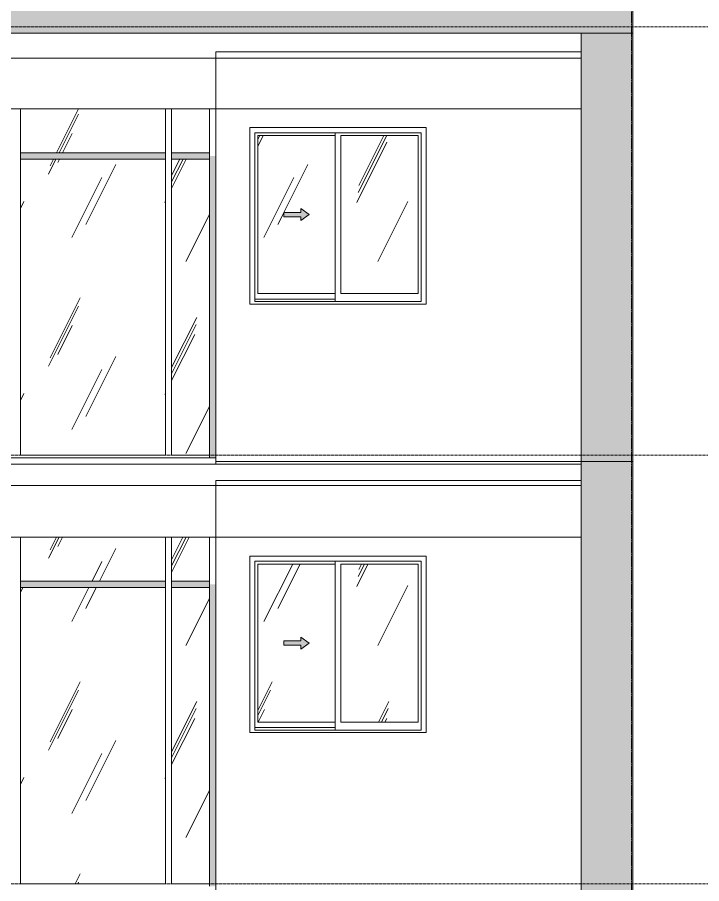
# Model space of a CAD drawing. Header units: millimetres. Extents: x 1240 to 198004, y -7796 to 35300.
# Drawn here: x 174189 to 179620, y 22600 to 29475 of the extents above; entities that cross this region are included whole.
import ezdxf

# ---------------------------------------------------------------- set-up
doc = ezdxf.new("R2010")
doc.units = ezdxf.units.MM
for name, pattern in [('1 NÉT CALL OUT', [6, 3, -3]), ('Centre', [31.75, 6.35, -4.7625, 15.875, -4.7625]), ('Grid Line', [22.225, 12.7, -3.175, 3.175, -3.175])]:
    doc.linetypes.add(name, pattern=pattern)
for name, color, linetype, lineweight in [('0-2', 50, 'Continuous', 5), ('A-DETL-GENF', 92, 'Continuous', 9), ('A-DETL-GENF-2', 92, '1 NÉT CALL OUT', 9), ('A-FLOR', 192, 'Continuous', 9), ('A-FLOR-2', 7, 'Continuous', 9), ('A-FLOR-LEVL-2', 51, 'Centre', 9), ('A-GLAZ', 151, 'Continuous', 9), ('A-GLAZ-3', 7, '1 NÉT CALL OUT', 9), ('A-GLAZ-CURT', 52, 'Continuous', 9), ('A-GLAZ-CWMG', 51, 'Continuous', 9), ('A-WALL', 113, 'Continuous', 9), ('A-WALL-PATT-3', 111, 'Continuous', 5), ('I-WALL', 2, 'Continuous', 9), ('S-BEAM-3', 7, 'Continuous', 9), ('S-GRID-1', 1, 'Grid Line', 9)]:
    doc.layers.add(name, color=color, linetype=linetype, lineweight=lineweight)
pattern_1 = [(63.435, (1790.26, 104.33), (-0.001, 1524.001), [532.463, -2875.304]), (63.435, (266.26, 104.33), (-0.001, 1524.001), [532.463, -2875.304]), (63.435, (2519.8, 398.8), (-0.001, 1524.001), [532.463, -2875.304]), (63.435, (995.8, 398.8), (-0.001, 1524.001), [532.463, -2875.304]), (63.435, (2409.4, 294.83), (-0.001, 1524.001), [532.463, -2875.304]), (63.435, (885.4, 294.83), (-0.001, 1524.001), [532.463, -2875.304]), (63.435, (2296.8, 890.1), (-0.001, 1524.001), [258.8, -3148.965]), (63.435, (772.8, 890.1), (-0.001, 1524.001), [258.8, -3148.965]), (63.435, (2223.2, 797.95), (-0.001, 1524.001), [532.463, -2875.304]), (63.435, (699.2, 797.95), (-0.001, 1524.001), [532.463, -2875.304]), (63.435, (2236.2, 864.1), (-0.001, 1524.001), [532.463, -2875.304]), (63.435, (712.2, 864.1), (-0.001, 1524.001), [532.463, -2875.304]), (63.435, (1621.35, 573.94), (-0.001, 1524.001), [532.463, -2875.304]), (63.435, (97.35, 573.94), (-0.001, 1524.001), [532.463, -2875.304]), (63.435, (1634.34, 651.9), (-0.001, 1524.001), [532.463, -2875.304]), (63.435, (110.34, 651.9), (-0.001, 1524.001), [532.463, -2875.304]), (63.435, (1637.84, 708.1), (-0.001, 1524.001), [532.463, -2875.304]), (63.435, (113.84, 708.1), (-0.001, 1524.001), [532.463, -2875.304])]

# ---------------------------------------------------------------- blocks, each defined once
blk = doc.blocks.new('NCV_TKTC_KET CAU_rvt-2-TKCS_MẶT ĐỨNG NỘI KHU 2')
at = {"layer": 'A-FLOR-2'}
for p, q in [((-17636.9, 29150), (-23335.3, 29150)), ((-23335.3, 25930), (-17636.9, 25930)), ((-17636.9, 25760), (-23335.3, 25760))]:
    blk.add_line(p, q, dxfattribs=at)
at = {"layer": 'S-BEAM-3'}
for p, q in [((-17636.9, 28750), (-23335.3, 28750)), ((-23335.3, 25930), (-17636.9, 25930)), ((-17636.9, 25350), (-23335.3, 25350))]:
    blk.add_line(p, q, dxfattribs=at)
blk = doc.blocks.new('System Panel - Glazed-V497-TKCS_MẶT ĐỨNG NỘI KHU 2')
at = {"layer": 'A-GLAZ-CURT'}
h = blk.add_hatch(dxfattribs=at)
h.set_pattern_fill('FP_43', color=256, style=0, pattern_type=2)
h.set_pattern_definition(pattern_1)
h.paths.add_polyline_path([(-20937.4, 22600), (-20937.4, 24950), (-22087.4, 24950), (-22087.4, 22600), (-20981.6, 22600)])
for p, q in [((-20937.4, 24950), (-22087.4, 24950)), ((-22087.4, 24950), (-22087.4, 22600)), ((-20937.4, 22600), (-20937.4, 24950)), ((-22087.4, 22600), (-20937.4, 22600))]:
    blk.add_line(p, q, dxfattribs=at)
blk = doc.blocks.new('System Panel - Glazed-V498-TKCS_MẶT ĐỨNG NỘI KHU 2')
at = {"layer": 'A-GLAZ-CURT'}
h = blk.add_hatch(dxfattribs=at)
h.set_pattern_fill('FP_43', color=256, style=0, pattern_type=2)
h.set_pattern_definition(pattern_1)
h.paths.add_polyline_path([(-20587.4, 22600), (-20587.4, 24950), (-20887.4, 24950), (-20887.4, 22600)])
for p, q in [((-20587.4, 24950), (-20887.4, 24950)), ((-20887.4, 24950), (-20887.4, 22600)), ((-20587.4, 22600), (-20587.4, 24950)), ((-20887.4, 22600), (-20587.4, 22600))]:
    blk.add_line(p, q, dxfattribs=at)
blk = doc.blocks.new('System Panel - Glazed-V500-TKCS_MẶT ĐỨNG NỘI KHU 2')
at = {"layer": 'A-GLAZ-CURT'}
h = blk.add_hatch(dxfattribs=at)
h.set_pattern_fill('FP_43', color=256, style=0, pattern_type=2)
h.set_pattern_definition(pattern_1)
h.paths.add_polyline_path([(-20981.6, 25000), (-20937.4, 25000), (-20937.4, 25350), (-22087.4, 25350), (-22087.4, 25000)])
for p, q in [((-22087.4, 25350), (-22087.4, 25000)), ((-20937.4, 25000), (-20937.4, 25350)), ((-22087.4, 25000), (-20937.4, 25000))]:
    blk.add_line(p, q, dxfattribs=at)
blk = doc.blocks.new('System Panel - Glazed-V501-TKCS_MẶT ĐỨNG NỘI KHU 2')
at = {"layer": 'A-GLAZ-CURT'}
h = blk.add_hatch(dxfattribs=at)
h.set_pattern_fill('FP_43', color=256, style=0, pattern_type=2)
h.set_pattern_definition(pattern_1)
h.paths.add_polyline_path([(-20587.4, 25000), (-20587.4, 25350), (-20887.4, 25350), (-20887.4, 25000)])
for p, q in [((-20887.4, 25350), (-20887.4, 25000)), ((-20587.4, 25000), (-20587.4, 25350)), ((-20887.4, 25000), (-20587.4, 25000))]:
    blk.add_line(p, q, dxfattribs=at)
blk = doc.blocks.new('Rectangular Mullion - 50 x 100mm-V502-TKCS_MẶT ĐỨNG NỘI KHU 2')
at = {"layer": 'A-GLAZ-CWMG'}
blk.add_hatch(color=256, dxfattribs=at).paths.add_polyline_path([(-20537.4, 22580), (-20537.4, 24975), (-20587.4, 24975), (-20587.4, 22580)])
for p, q in [((-20587.4, 24975), (-20587.4, 24950)), ((-20537.4, 22580), (-20537.4, 24975)), ((-20587.4, 22600), (-20587.4, 22580))]:
    blk.add_line(p, q, dxfattribs=at)
blk = doc.blocks.new('Rectangular Mullion - 50 x 100mm-1286803-TKCS_MẶT ĐỨNG NỘI KHU 2')
at = {"layer": 'A-GLAZ-CWMG'}
blk.add_hatch(color=256, dxfattribs=at).paths.add_polyline_path([(-20981.6, 7950), (-20976.9, 7950), (-20976.9, 8000), (-22126.9, 8000), (-22126.9, 7950)])
for p, q in [((-22126.9, 7950), (-22126.9, 8000)), ((-20976.9, 8000), (-20976.9, 7950))]:
    blk.add_line(p, q, dxfattribs=at)
blk = doc.blocks.new('Rectangular Mullion - 50 x 100mm-4731943-TKCS_MẶT ĐỨNG NỘI KHU 2')
at = {"layer": 'A-GLAZ-CWMG'}
blk.add_hatch(color=256, dxfattribs=at).paths.add_polyline_path([(-20587.4, 24950), (-20587.4, 25000), (-20887.4, 25000), (-20887.4, 24950)])
for p, q in [((-20887.4, 24950), (-20887.4, 25000)), ((-20587.4, 25000), (-20587.4, 24950))]:
    blk.add_line(p, q, dxfattribs=at)
blk = doc.blocks.new('System Panel - Glazed-V511-TKCS_MẶT ĐỨNG NỘI KHU 2')
at = {"layer": 'A-GLAZ-CURT'}
h = blk.add_hatch(dxfattribs=at)
h.set_pattern_fill('FP_43', color=256, style=0, pattern_type=2)
h.set_pattern_definition(pattern_1)
h.paths.add_polyline_path([(-20981.6, 26000), (-20937.4, 26000), (-20937.4, 28350), (-22087.4, 28350), (-22087.4, 26000)])
for p, q in [((-20937.4, 28350), (-22087.4, 28350)), ((-22087.4, 28350), (-22087.4, 26000)), ((-20937.4, 26000), (-20937.4, 28350)), ((-22087.4, 26000), (-20937.4, 26000))]:
    blk.add_line(p, q, dxfattribs=at)
blk = doc.blocks.new('System Panel - Glazed-V512-TKCS_MẶT ĐỨNG NỘI KHU 2')
at = {"layer": 'A-GLAZ-CURT'}
h = blk.add_hatch(dxfattribs=at)
h.set_pattern_fill('FP_43', color=256, style=0, pattern_type=2)
h.set_pattern_definition(pattern_1)
h.paths.add_polyline_path([(-20587.4, 26000), (-20587.4, 28350), (-20887.4, 28350), (-20887.4, 26000)])
for p, q in [((-20587.4, 28350), (-20887.4, 28350)), ((-20887.4, 28350), (-20887.4, 26000)), ((-20587.4, 26000), (-20587.4, 28350)), ((-20887.4, 26000), (-20587.4, 26000))]:
    blk.add_line(p, q, dxfattribs=at)
blk = doc.blocks.new('System Panel - Glazed-V514-TKCS_MẶT ĐỨNG NỘI KHU 2')
at = {"layer": 'A-GLAZ-CURT'}
h = blk.add_hatch(dxfattribs=at)
h.set_pattern_fill('FP_43', color=256, style=0, pattern_type=2)
h.set_pattern_definition(pattern_1)
h.paths.add_polyline_path([(-20981.6, 28400), (-20937.4, 28400), (-20937.4, 28750), (-22087.4, 28750), (-22087.4, 28400)])
for p, q in [((-22087.4, 28750), (-22087.4, 28400)), ((-20937.4, 28400), (-20937.4, 28750)), ((-22087.4, 28400), (-20937.4, 28400))]:
    blk.add_line(p, q, dxfattribs=at)
blk = doc.blocks.new('System Panel - Glazed-V515-TKCS_MẶT ĐỨNG NỘI KHU 2')
at = {"layer": 'A-GLAZ-CURT'}
for p, q in [((-20887.4, 28750), (-20887.4, 28400)), ((-20587.4, 28400), (-20587.4, 28750)), ((-20887.4, 28400), (-20587.4, 28400))]:
    blk.add_line(p, q, dxfattribs=at)
blk = doc.blocks.new('1_FAMILY RVT - W01-WxH 1400x1400xmm-V527-TKCS_MẶT ĐỨNG NỘI KHU 2')
at = {"layer": 'A-DETL-GENF-2'}
blk.add_hatch(color=256, dxfattribs=at).paths.add_polyline_path([(-19862.4, 24462.1), (-19794.7, 24509.5), (-19862.4, 24557), (-19862.4, 24526.5), (-19997.9, 24526.5), (-19997.9, 24492.6), (-19862.4, 24492.6)])
at = {"layer": 'A-GLAZ'}
h = blk.add_hatch(dxfattribs=at)
h.set_pattern_fill('FP_43', color=256, style=0, pattern_type=2)
h.set_pattern_definition(pattern_1)
h.paths.add_polyline_path([(-19589.2, 23882.6), (-19589.2, 25136.5), (-20203.4, 25136.5), (-20203.4, 23882.6), (-19702, 23882.6)])
h.paths.add_polyline_path([(-19862.4, 24462.1), (-19862.4, 24492.6), (-19997.9, 24492.6), (-19997.9, 24526.5), (-19862.4, 24526.5), (-19862.4, 24557), (-19794.7, 24509.5), (-19818.9, 24492.6)])
h = blk.add_hatch(dxfattribs=at)
h.set_pattern_fill('FP_43', color=256, style=0, pattern_type=2)
h.set_pattern_definition(pattern_1)
h.paths.add_polyline_path([(-19544.7, 23882.6), (-18930.4, 23882.6), (-18930.4, 25136.5), (-19544.7, 25136.5), (-19544.7, 24760.1)])
at = {"layer": 'A-DETL-GENF'}
for p, q in [((-19862.4, 24557), (-19862.4, 24526.5)), ((-19794.7, 24509.5), (-19862.4, 24557)), ((-19794.7, 24509.5), (-19862.4, 24557)), ((-19862.4, 24557), (-19862.4, 24526.5)), ((-19997.9, 24526.5), (-19997.9, 24492.6)), ((-19997.9, 24526.5), (-19862.4, 24526.5)), ((-19862.4, 24526.5), (-19997.9, 24526.5)), ((-19997.9, 24526.5), (-19997.9, 24492.6)), ((-19997.9, 24492.6), (-19862.4, 24492.6)), ((-19997.9, 24492.6), (-19862.4, 24492.6)), ((-19794.7, 24509.5), (-19862.4, 24462.1)), ((-19862.4, 24462.1), (-19794.7, 24509.5)), ((-19862.4, 24492.6), (-19862.4, 24462.1)), ((-19862.4, 24492.6), (-19862.4, 24462.1))]:
    blk.add_line(p, q, dxfattribs=at)
at = {"layer": 'A-GLAZ'}
for p, q in [((-18866.9, 25200), (-20266.9, 25200)), ((-20266.9, 25200), (-20266.9, 23800)), ((-18866.9, 25200), (-18866.9, 23800)), ((-20226, 25159.1), (-18907.9, 25159.1)), ((-20226, 23819), (-20226, 25159.1)), ((-20203.4, 25136.5), (-20203.4, 23882.6)), ((-19589.2, 25136.5), (-20203.4, 25136.5)), ((-19589.2, 25159.1), (-19589.2, 23819)), ((-19544.7, 23882.6), (-19544.7, 25136.5)), ((-19544.7, 25136.5), (-18930.4, 25136.5)), ((-18930.4, 25136.5), (-18930.4, 23882.6)), ((-18907.9, 23819), (-18907.9, 25159.1)), ((-20203.4, 23882.6), (-19589.2, 23882.6)), ((-18930.4, 23882.6), (-19544.7, 23882.6)), ((-18866.9, 23800), (-20266.9, 23800)), ((-19589.2, 23838.1), (-20226, 23838.1)), ((-19589.2, 23838.1), (-20226, 23838.1)), ((-18907.9, 23819), (-20226, 23819))]:
    blk.add_line(p, q, dxfattribs=at)
blk = doc.blocks.new('1_FAMILY RVT - W01-WxH 1400x1400xmm-V528-TKCS_MẶT ĐỨNG NỘI KHU 2')
at = {"layer": 'A-DETL-GENF-2'}
blk.add_hatch(color=256, dxfattribs=at).paths.add_polyline_path([(-19862.4, 27862.1), (-19794.7, 27909.5), (-19862.4, 27957), (-19862.4, 27926.5), (-19997.9, 27926.5), (-19997.9, 27892.6), (-19862.4, 27892.6)])
at = {"layer": 'A-GLAZ'}
h = blk.add_hatch(dxfattribs=at)
h.set_pattern_fill('FP_43', color=256, style=0, pattern_type=2)
h.set_pattern_definition(pattern_1)
h.paths.add_polyline_path([(-19702, 27282.6), (-19589.2, 27282.6), (-19589.2, 28536.5), (-20203.4, 28536.5), (-20203.4, 27282.6)])
h.paths.add_polyline_path([(-19862.4, 27862.1), (-19862.4, 27892.6), (-19997.9, 27892.6), (-19997.9, 27926.5), (-19862.4, 27926.5), (-19862.4, 27957), (-19794.7, 27909.5), (-19818.9, 27892.6)])
h = blk.add_hatch(dxfattribs=at)
h.set_pattern_fill('FP_43', color=256, style=0, pattern_type=2)
h.set_pattern_definition(pattern_1)
h.paths.add_polyline_path([(-18930.4, 27282.6), (-18930.4, 28536.5), (-19544.7, 28536.5), (-19544.7, 27282.6)])
at = {"layer": 'A-DETL-GENF'}
for p, q in [((-19997.9, 27926.5), (-19997.9, 27892.6)), ((-19997.9, 27926.5), (-19862.4, 27926.5)), ((-19862.4, 27926.5), (-19997.9, 27926.5)), ((-19997.9, 27926.5), (-19997.9, 27892.6)), ((-19862.4, 27957), (-19862.4, 27926.5)), ((-19794.7, 27909.5), (-19862.4, 27957)), ((-19794.7, 27909.5), (-19862.4, 27957)), ((-19862.4, 27957), (-19862.4, 27926.5)), ((-19997.9, 27892.6), (-19862.4, 27892.6)), ((-19997.9, 27892.6), (-19862.4, 27892.6)), ((-19794.7, 27909.5), (-19862.4, 27862.1)), ((-19862.4, 27862.1), (-19794.7, 27909.5)), ((-19862.4, 27892.6), (-19862.4, 27862.1)), ((-19862.4, 27892.6), (-19862.4, 27862.1))]:
    blk.add_line(p, q, dxfattribs=at)
at = {"layer": 'A-GLAZ'}
for p, q in [((-18866.9, 28600), (-20266.9, 28600)), ((-20266.9, 28600), (-20266.9, 27200)), ((-20226, 28559.1), (-18907.9, 28559.1)), ((-20226, 27219.1), (-20226, 28559.1)), ((-20203.4, 28536.5), (-20203.4, 27282.6)), ((-19589.2, 28536.5), (-20203.4, 28536.5)), ((-19589.2, 28559.1), (-19589.2, 27219.1)), ((-19544.7, 27282.6), (-19544.7, 28536.5)), ((-19544.7, 28536.5), (-18930.4, 28536.5)), ((-18930.4, 28536.5), (-18930.4, 27282.6)), ((-18907.9, 27219.1), (-18907.9, 28559.1)), ((-18866.9, 28600), (-18866.9, 27200)), ((-19589.2, 27238.1), (-20226, 27238.1)), ((-19589.2, 27238.1), (-20226, 27238.1)), ((-20203.4, 27282.6), (-19589.2, 27282.6)), ((-18930.4, 27282.6), (-19544.7, 27282.6)), ((-18866.9, 27200), (-20266.9, 27200)), ((-18907.9, 27219.1), (-20226, 27219.1))]:
    blk.add_line(p, q, dxfattribs=at)

msp = doc.modelspace()

# ---------------------------------------------------------------- hatches: boundary and pattern name
at = {"layer": 'A-WALL-PATT-3'}
for points in [[(177878.6, 29350), (179064.2, 29350), (179064.2, 30750), (172963.7, 30750), (172963.7, 29650), (172965.8, 29650), (172965.8, 29350), (175319.5, 29350)], [(179074.2, 29350), (179074.2, 30750), (179064.2, 30750), (179064.2, 29350)], [(179064.2, 25950), (179064.2, 29350), (178664.2, 29350), (178664.2, 25950)], [(179074.2, 25950), (179074.2, 29350), (179064.2, 29350), (179064.2, 25950)], [(179064.2, 22550), (179064.2, 25950), (178664.2, 25950), (178664.2, 22550)], [(179074.2, 22550), (179074.2, 25950), (179064.2, 25950), (179064.2, 22550)]]:
    msp.add_hatch(color=256, dxfattribs=at).paths.add_polyline_path(points)

# ---------------------------------------------------------------- linework, layer by layer
at = {"layer": 'A-FLOR'}
for p, q in [((172963.7, 25980), (175764.2, 25980)), ((175764.2, 25930), (172965.8, 25930)), ((175764.2, 25950), (175764.2, 25930))]:
    msp.add_line(p, q, dxfattribs=at)
at = {"layer": 'A-FLOR-LEVL-2'}
for p, q in [((104944.5, 29400), (194512.3, 29400)), ((104944.5, 26000), (194512.3, 26000)), ((104944.5, 22600), (194512.3, 22600))]:
    msp.add_line(p, q, dxfattribs=at)
at = {"layer": 'A-WALL'}
for p, q in [((179074.2, 29350), (178664.2, 29350)), ((178664.2, 29350), (178664.2, 22550)), ((179074.2, 29350), (179074.2, 4700)), ((178664.2, 29200), (175764.2, 29200)), ((175764.2, 25950), (175764.2, 29200)), ((175764.2, 25950), (179074.2, 25950)), ((179074.2, 25950), (178664.2, 25950)), ((178664.2, 25800), (175764.2, 25800)), ((175764.2, 22550), (175764.2, 25800))]:
    msp.add_line(p, q, dxfattribs=at)
at = {"layer": 'I-WALL'}
for p in [(179074.2, 30750), (172965.8, 29350)]:
    msp.add_line(p, (179074.2, 29350), dxfattribs=at)
at = {"layer": 'S-GRID-1'}
msp.add_line((179064.2, 5.5), (179064.2, 30542.5), dxfattribs=at)

# ---------------------------------------------------------------- block references
at = {"layer": '0-2'}
msp.add_blockref('NCV_TKTC_KET CAU_rvt-2-TKCS_MẶT ĐỨNG NỘI KHU 2', (196301.1, 0), dxfattribs=at)
at = {"layer": 'A-GLAZ-3'}
for name in ['1_FAMILY RVT - W01-WxH 1400x1400xmm-V528-TKCS_MẶT ĐỨNG NỘI KHU 2', '1_FAMILY RVT - W01-WxH 1400x1400xmm-V527-TKCS_MẶT ĐỨNG NỘI KHU 2']:
    msp.add_blockref(name, (196301.1, 0), dxfattribs=at)
at = {"layer": 'A-GLAZ-CURT'}
for name in ['System Panel - Glazed-V514-TKCS_MẶT ĐỨNG NỘI KHU 2', 'System Panel - Glazed-V515-TKCS_MẶT ĐỨNG NỘI KHU 2', 'System Panel - Glazed-V511-TKCS_MẶT ĐỨNG NỘI KHU 2', 'System Panel - Glazed-V512-TKCS_MẶT ĐỨNG NỘI KHU 2', 'System Panel - Glazed-V500-TKCS_MẶT ĐỨNG NỘI KHU 2', 'System Panel - Glazed-V501-TKCS_MẶT ĐỨNG NỘI KHU 2', 'System Panel - Glazed-V497-TKCS_MẶT ĐỨNG NỘI KHU 2', 'System Panel - Glazed-V498-TKCS_MẶT ĐỨNG NỘI KHU 2']:
    msp.add_blockref(name, (196301.1, 0), dxfattribs=at)
at = {"layer": 'A-GLAZ-CWMG'}
for name, p in [('Rectangular Mullion - 50 x 100mm-1286803-TKCS_MẶT ĐỨNG NỘI KHU 2', (196340.7, 20400)), ('Rectangular Mullion - 50 x 100mm-4731943-TKCS_MẶT ĐỨNG NỘI KHU 2', (196301.1, 3400)), ('Rectangular Mullion - 50 x 100mm-V502-TKCS_MẶT ĐỨNG NỘI KHU 2', (196301.1, 3400)), ('Rectangular Mullion - 50 x 100mm-1286803-TKCS_MẶT ĐỨNG NỘI KHU 2', (196340.7, 17000)), ('Rectangular Mullion - 50 x 100mm-4731943-TKCS_MẶT ĐỨNG NỘI KHU 2', (196301.1, 0)), ('Rectangular Mullion - 50 x 100mm-V502-TKCS_MẶT ĐỨNG NỘI KHU 2', (196301.1, 0))]:
    msp.add_blockref(name, p, dxfattribs=at)

doc.saveas('drawing.dxf')
